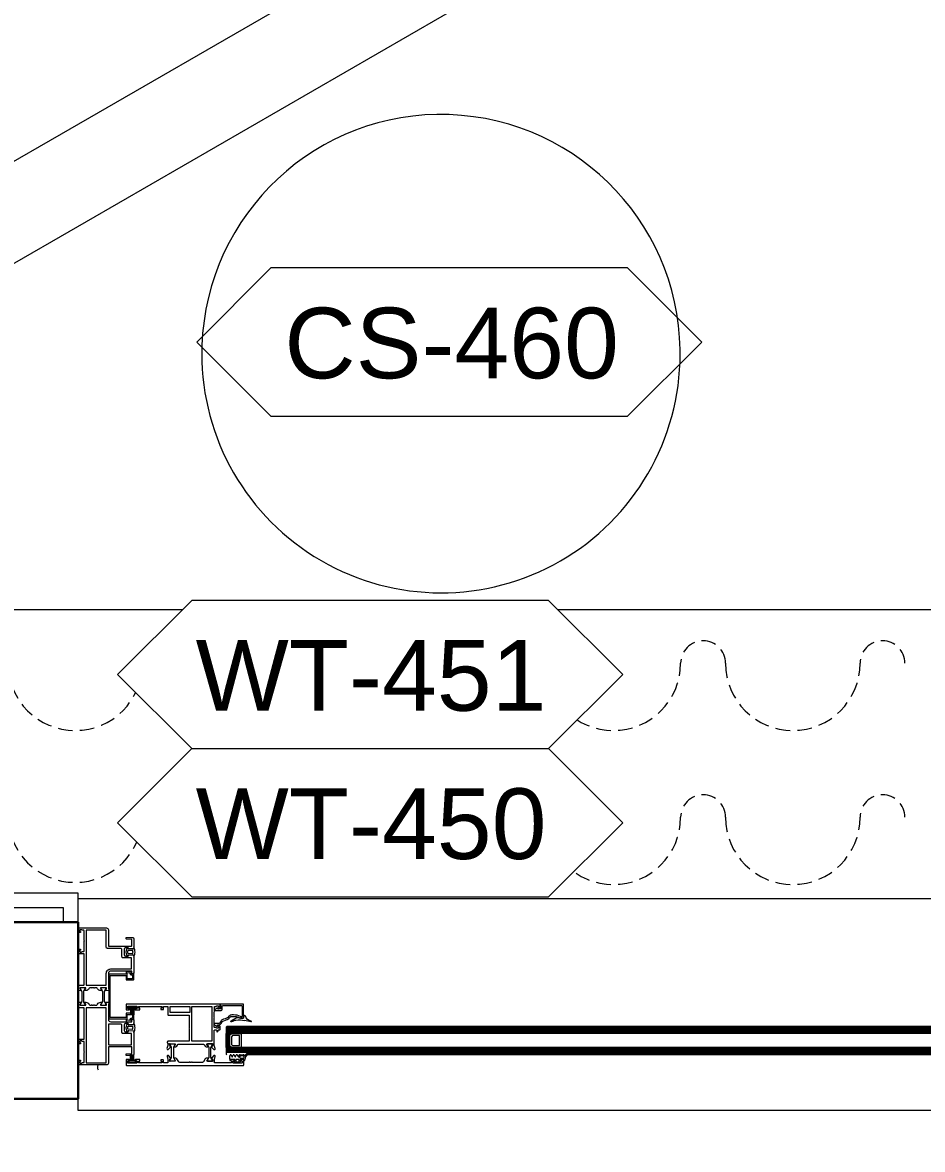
# Model space of a CAD drawing. Header units: centimetres. Extents: x 118932 to 154602, y -32682 to -23521.
# Drawn here: x 140250.9 to 140327.4, y -27082.2 to -26986.5 of the extents above; entities that cross this region are included whole.
import ezdxf
from ezdxf.enums import TextEntityAlignment as Align

# ---------------------------------------------------------------- set-up
doc = ezdxf.new("R2010")
doc.units = ezdxf.units.CM
doc.header["$LTSCALE"] = 50
doc.header["$MEASUREMENT"] = 0
doc.linetypes.add('HIDDEN', pattern=[0.375, 0.25, -0.125])
for name, color, linetype, lineweight, true_color in [('GEN_00_BL_Yazı', 7, 'Continuous', 0, 0x4f5250), ('GEN_02_TF_Mobilya', 7, 'Continuous', 5, 0x745e3d), ('GEN_02_TF_Pencere', 7, 'Continuous', 9, 0x6093ac), ('GEN_05_ML_Alçıpan_giydirme', 7, 'Continuous', 18, 0x7ebab5), ('GEN_05_ML_Mermer', 7, 'Continuous', 9, 0x9d8692), ('KALACAK DUVARLAR', 7, 'Continuous', 30, 0x005387), ('ÖRÜLECEK DUVARLAR', 7, 'Continuous', 30, 0xfaca30)]:
    doc.layers.add(name, color=color, linetype=linetype, lineweight=lineweight, true_color=true_color)
doc.layers.add('GEN_02_TF_Halı', color=7, linetype='Continuous', lineweight=5, true_color=0x903373, transparency=0.8)
doc.styles.add('Arial_6', font='arial.ttf', dxfattribs={"height": 59.5325})

# ---------------------------------------------------------------- blocks, each defined once
blk = doc.blocks.new('P7_')
at = {"layer": 'GEN_02_TF_Pencere', "extrusion": (0, 0, -1)}
for p, q in [((163469.897, -16165.98, 0), (163470.061, -16165.876, 0)), ((163470.061, -16165.876, 0), (163470.311, -16165.877, 0)), ((163470.311, -16165.877, 0), (163470.474, -16165.981, 0)), ((163469.268, -16166.661, 0), (163469.446, -16166.445, 0)), ((163469.532, -16166.501, 0), (163469.32, -16166.7, 0)), ((163469.61, -16166.342, 0), (163469.61, -16166.361, 0)), ((163469.63, -16166.071, 0), (163469.63, -16166.132, 0)), ((163469.66, -16166.158, 0), (163469.96, -16166.158, 0)), ((163469.944, -16166.547, 0), (163469.69, -16166.547, 0)), ((163469.896, -16166.254, 0), (163469.71, -16166.254, 0)), ((163469.71, -16166.449, 0), (163469.896, -16166.449, 0)), ((163469.961, -16166.044, 0), (163469.921, -16166.044, 0)), ((163469.96, -16166.158, 0), (163469.961, -16166.044, 0)), ((163469.996, -16166.361, 0), (163469.996, -16166.342, 0)), ((163469.996, -16166.361, 0), (163469.996, -16166.361, 0)), ((163470.077, -16166.396, 0), (163470.038, -16166.489, 0)), ((163470.038, -16166.489, 0), (163470.038, -16166.489, 0)), ((163470.041, -16165.973, 0), (163470.04, -16166.132, 0)), ((163470.049, -16166.151, 0), (163470.049, -16166.151, 0)), ((163470.07, -16166.159, 0), (163470.3, -16166.159, 0)), ((163470.301, -16165.947, 0), (163470.071, -16165.947, 0)), ((163470.21, -16166.533, 0), (163470.132, -16166.393, 0)), ((163470.341, -16166.396, 0), (163470.286, -16166.53, 0)), ((163470.33, -16166.132, 0), (163470.331, -16165.974, 0)), ((163470.474, -16166.533, 0), (163470.396, -16166.393, 0)), ((163470.411, -16166.044, 0), (163470.41, -16166.159, 0)), ((163470.41, -16166.159, 0), (163470.805, -16166.159, 0)), ((163470.451, -16166.044, 0), (163470.411, -16166.044, 0)), ((163470.605, -16166.397, 0), (163470.55, -16166.53, 0)), ((163470.717, -16166.53, 0), (163470.662, -16166.397, 0)), ((163470.824, -16166.476, 0), (163470.792, -16166.533, 0)), ((163470.835, -16166.186, 0), (163470.835, -16166.437, 0)), ((163469.665, -16169.869, 0), (163469.665, -16169.684, 0)), ((163469.695, -16169.659, 0), (163469.956, -16169.659, 0)), ((163470.006, -16169.67, 0), (163470.025, -16169.679, 0)), ((163470.693, -16169.353, 0), (163470.681, -16169.355, 0)), ((163469.597, -16169.894, 0), (163469.635, -16169.894, 0)), ((163469.635, -16169.894, 0), (163469.635, -16169.894, 0))]:
    blk.add_line(p, q, dxfattribs=at)
at = {"layer": 'GEN_02_TF_Pencere'}
for p, q in [((163389.715, -16166.653, 0), (163469.274, -16166.653, 0)), ((163389.715, -16166.753, 0), (163471.145, -16166.753, 0)), ((163389.765, -16166.553, 0), (163469.357, -16166.553, 0)), ((163471.145, -16166.603, 0), (163471.095, -16166.553, 0)), ((163471.145, -16167.103, 0), (163471.145, -16166.603, 0)), ((163389.715, -16166.853, 0), (163471.145, -16166.853, 0)), ((163389.715, -16166.953, 0), (163471.145, -16166.953, 0)), ((163389.715, -16167.053, 0), (163471.145, -16167.053, 0)), ((163389.715, -16167.153, 0), (163470.77, -16167.153, 0)), ((163470.695, -16167.183, 0), (163469.845, -16167.183, 0)), ((163469.845, -16167.183, 0), (163469.845, -16168.323, 0)), ((163470.595, -16167.333, 0), (163469.995, -16167.333, 0)), ((163469.995, -16167.333, 0), (163469.995, -16168.173, 0)), ((163470.695, -16167.433, 0), (163470.595, -16167.333, 0)), ((163470.845, -16167.333, 0), (163470.695, -16167.183, 0)), ((163470.695, -16168.073, 0), (163470.695, -16167.433, 0)), ((163470.92, -16167.303, 0), (163470.77, -16167.153, 0)), ((163470.77, -16167.153, 0), (163471.145, -16167.153, 0)), ((163470.785, -16167.168, 0), (163470.785, -16167.153, 0)), ((163470.825, -16167.208, 0), (163470.825, -16167.153, 0)), ((163470.845, -16168.173, 0), (163470.845, -16167.333, 0)), ((163470.865, -16167.248, 0), (163470.865, -16167.153, 0)), ((163470.905, -16167.288, 0), (163470.905, -16167.153, 0)), ((163470.92, -16168.203, 0), (163470.92, -16167.303, 0)), ((163470.945, -16168.353, 0), (163470.945, -16167.153, 0)), ((163470.985, -16168.353, 0), (163470.985, -16167.153, 0)), ((163471.025, -16168.353, 0), (163471.025, -16167.153, 0)), ((163471.065, -16168.353, 0), (163471.065, -16167.153, 0)), ((163471.095, -16167.153, 0), (163471.145, -16167.103, 0)), ((163471.105, -16168.353, 0), (163471.105, -16167.153, 0)), ((163471.145, -16167.153, 0), (163471.145, -16168.353, 0)), ((163471.145, -16168.353, 0), (163471.145, -16167.153, 0)), ((163389.715, -16168.353, 0), (163470.77, -16168.353, 0)), ((163389.715, -16168.453, 0), (163471.145, -16168.453, 0)), ((163389.715, -16168.553, 0), (163471.145, -16168.553, 0)), ((163389.715, -16168.653, 0), (163471.145, -16168.653, 0)), ((163389.715, -16168.753, 0), (163471.145, -16168.753, 0)), ((163469.845, -16168.323, 0), (163470.695, -16168.323, 0)), ((163469.995, -16168.173, 0), (163470.595, -16168.173, 0)), ((163470.595, -16168.173, 0), (163470.695, -16168.073, 0)), ((163470.695, -16168.323, 0), (163470.845, -16168.173, 0)), ((163470.77, -16168.353, 0), (163470.92, -16168.203, 0)), ((163471.145, -16168.353, 0), (163470.77, -16168.353, 0)), ((163470.785, -16168.353, 0), (163470.785, -16168.338, 0)), ((163470.825, -16168.353, 0), (163470.825, -16168.298, 0)), ((163470.865, -16168.353, 0), (163470.865, -16168.258, 0)), ((163470.905, -16168.353, 0), (163470.905, -16168.218, 0)), ((163471.145, -16168.403, 0), (163471.095, -16168.353, 0)), ((163471.145, -16168.353, 0), (163471.145, -16168.353, 0)), ((163471.145, -16168.903, 0), (163471.145, -16168.403, 0)), ((163389.715, -16168.853, 0), (163471.145, -16168.853, 0)), ((163389.765, -16168.953, 0), (163471.095, -16168.953, 0)), ((163471.095, -16168.953, 0), (163471.145, -16168.903, 0))]:
    blk.add_line(p, q, dxfattribs=at)
at = {"layer": 'GEN_02_TF_Pencere', "linetype": 'Continuous'}
for p, q in [((163478.971, -16166.049, 0), (163478.971, -16166.559, 0)), ((163478.991, -16166.049, 0), (163478.991, -16166.559, 0)), ((163479.011, -16166.049, 0), (163479.011, -16166.559, 0)), ((163479.031, -16166.049, 0), (163479.031, -16166.559, 0)), ((163479.051, -16166.049, 0), (163479.051, -16166.559, 0)), ((163479.071, -16166.049, 0), (163479.071, -16166.559, 0)), ((163479.091, -16166.049, 0), (163479.091, -16166.559, 0)), ((163479.111, -16166.049, 0), (163479.111, -16166.559, 0)), ((163479.131, -16166.049, 0), (163479.131, -16166.559, 0)), ((163479.151, -16166.049, 0), (163479.151, -16166.559, 0)), ((163479.171, -16166.049, 0), (163479.171, -16166.559, 0)), ((163479.191, -16166.049, 0), (163479.191, -16166.559, 0)), ((163479.211, -16166.049, 0), (163479.211, -16166.559, 0)), ((163479.231, -16166.049, 0), (163479.231, -16166.559, 0)), ((163479.251, -16166.049, 0), (163479.251, -16166.559, 0)), ((163479.271, -16166.049, 0), (163479.271, -16166.559, 0)), ((163478.971, -16170.455, 0), (163478.971, -16169.945, 0)), ((163478.991, -16170.455, 0), (163478.991, -16169.945, 0)), ((163479.011, -16170.455, 0), (163479.011, -16169.945, 0)), ((163479.031, -16170.455, 0), (163479.031, -16169.945, 0)), ((163479.051, -16170.455, 0), (163479.051, -16169.945, 0)), ((163479.071, -16170.455, 0), (163479.071, -16169.945, 0)), ((163479.091, -16170.455, 0), (163479.091, -16169.945, 0)), ((163479.111, -16170.455, 0), (163479.111, -16169.945, 0)), ((163479.131, -16170.455, 0), (163479.131, -16169.945, 0)), ((163479.151, -16170.455, 0), (163479.151, -16169.945, 0)), ((163479.171, -16170.455, 0), (163479.171, -16169.945, 0)), ((163479.191, -16170.455, 0), (163479.191, -16169.945, 0)), ((163479.211, -16170.455, 0), (163479.211, -16169.945, 0)), ((163479.231, -16170.455, 0), (163479.231, -16169.945, 0)), ((163479.251, -16170.455, 0), (163479.251, -16169.945, 0)), ((163479.271, -16170.455, 0), (163479.271, -16169.945, 0))]:
    blk.add_line(p, q, dxfattribs=at)
at = {"layer": 'GEN_02_TF_Pencere', "elevation": 0}
for points in [[(163479.615, -16165.651), (163469.675, -16165.651, 0.414214), (163469.645, -16165.681), (163469.645, -16166.121, 0.414214), (163469.675, -16166.151), (163469.875, -16166.151, 0.414214), (163469.945, -16166.081, 0.414214), (163469.915, -16166.051), (163469.835, -16166.051, -0.414214), (163469.785, -16166.001), (163469.785, -16165.881, -0.414214), (163469.835, -16165.831), (163470.505, -16165.831, -0.414214), (163470.555, -16165.881), (163470.555, -16166.001, -0.414214), (163470.505, -16166.051), (163470.425, -16166.051, 0.414214), (163470.395, -16166.081, 0.414214), (163470.465, -16166.151), (163470.775, -16166.151, 0.414214), (163470.825, -16166.101), (163470.825, -16166.081, 0.414214), (163470.795, -16166.051), (163470.725, -16166.051, -0.414214), (163470.695, -16166.021), (163470.695, -16165.851), (163472.115, -16165.851, -0.414214), (163472.145, -16165.881), (163472.145, -16166.152), (163472.075, -16166.412, 0.700075), (163472.183, -16166.488), (163472.201, -16166.475), (163472.372, -16166.302, 0.617785), (163472.356, -16166.242, -0.283333), (163472.334, -16166.22), (163472.283, -16166.036), (163472.283, -16166.018, -0.673162), (163472.334, -16165.997, 0.202354), (163472.356, -16166.006), (163472.743, -16166.006, -0.415901), (163472.773, -16166.036), (163472.773, -16166.058, -0.137872), (163472.768, -16166.073), (163472.675, -16166.226, 0.585714), (163472.692, -16166.256), (163472.835, -16166.256, 0.30109), (163472.92, -16166.208), (163473.079, -16165.948, -0.261413), (163473.164, -16165.901), (163473.988, -16165.901), (163474.01, -16165.939), (163474.032, -16165.901), (163474.09, -16165.901, 1), (163474.15, -16165.901), (163474.23, -16165.901, 1), (163474.29, -16165.901), (163475.076, -16165.901, -0.261413), (163475.161, -16165.948), (163475.32, -16166.208, 0.261381), (163475.405, -16166.256), (163475.548, -16166.256, 0.585524), (163475.565, -16166.226), (163475.472, -16166.073, -0.137707), (163475.468, -16166.058), (163475.468, -16166.036, -0.414214), (163475.498, -16166.006), (163475.885, -16166.006, 0.202488), (163475.906, -16165.997, -0.673126), (163475.958, -16166.018), (163475.958, -16166.036), (163475.907, -16166.22, -0.283536), (163475.884, -16166.242, 0.617796), (163475.868, -16166.302), (163476.039, -16166.475), (163476.057, -16166.488, 0.700399), (163476.165, -16166.412), (163476.095, -16166.152), (163476.095, -16165.881, -0.414214), (163476.125, -16165.851), (163476.445, -16165.851, -0.414214), (163476.475, -16165.881), (163476.475, -16166.091, 0.414214), (163476.505, -16166.121), (163476.665, -16166.121, 0.414214), (163476.695, -16166.091), (163476.695, -16166.031, 0.414214), (163476.665, -16166.001), (163476.595, -16166.001), (163476.595, -16165.851), (163478.595, -16165.851), (163478.595, -16166.001), (163478.495, -16166.001, 0.414214), (163478.465, -16166.031), (163478.465, -16166.101, 0.414214), (163478.515, -16166.151), (163478.825, -16166.151, 0.414214), (163478.895, -16166.081, 0.414214), (163478.865, -16166.051), (163478.785, -16166.051, -0.414214), (163478.735, -16166.001), (163478.735, -16165.881, -0.414214), (163478.785, -16165.831), (163479.455, -16165.831, -0.414214), (163479.505, -16165.881), (163479.505, -16166.001, -0.414214), (163479.455, -16166.051), (163479.375, -16166.051, 0.414214), (163479.345, -16166.081, 0.414214), (163479.415, -16166.151), (163479.615, -16166.151, 0.414214), (163479.645, -16166.121), (163479.645, -16165.681, 0.414214), (163479.615, -16165.651)], [(163483.215, -16167.883), (163483.215, -16170.514, 0.414214), (163483.245, -16170.544), (163483.685, -16170.544, -0.414214), (163483.715, -16170.574), (163483.715, -16170.852), (163483.715, -16171.011), (163483.477, -16171.032, -0.957329), (163483.472, -16170.992, 0.267761), (163483.487, -16170.979), (163483.545, -16170.82, 0.843081), (163483.535, -16170.762), (163483.084, -16170.762, 0.577366), (163483.058, -16170.807), (163483.149, -16170.964, 0.182697), (163483.16, -16170.973, -0.849744), (163483.153, -16171.012), (163483.061, -16171.012, -0.267944), (163482.801, -16170.862), (163482.772, -16170.812, 0.267966), (163482.686, -16170.762), (163482.6, -16170.762, -1), (163482.54, -16170.762), (163482.46, -16170.762, -1), (163482.4, -16170.762), (163482.342, -16170.762), (163482.32, -16170.8), (163482.298, -16170.762), (163482.175, -16170.762, 0.267964), (163482.088, -16170.812), (163482.059, -16170.862, -0.267944), (163481.8, -16171.012), (163481.707, -16171.012, -0.849637), (163481.701, -16170.973, 0.182928), (163481.712, -16170.964), (163481.803, -16170.807, 0.577366), (163481.777, -16170.762), (163481.325, -16170.762, 0.843087), (163481.315, -16170.82), (163481.373, -16170.979, 0.268123), (163481.388, -16170.992, -0.957545), (163481.383, -16171.032), (163481.083, -16171.006, -0.493156), (163481.066, -16170.979), (163481.097, -16170.895, -0.312805), (163481.116, -16170.882, 0.41134), (163481.145, -16170.852), (163481.145, -16169.548, 0.414214), (163480.945, -16169.348), (163479.174, -16169.348, 0.414214), (163479.144, -16169.378), (163479.194, -16169.518, -0.414214), (163479.164, -16169.548), (163479.024, -16169.548, -0.414214), (163478.994, -16169.518), (163478.994, -16169.168, -0.399096), (163479.042, -16169.118), (163479.415, -16169.098, -0.429495), (163479.447, -16169.128), (163479.447, -16169.148, 0.414214), (163479.497, -16169.198), (163479.695, -16169.198, 0.414214), (163479.795, -16169.098), (163479.795, -16168.598, 0.414214), (163479.695, -16168.498), (163479.497, -16168.498, 0.414214), (163479.447, -16168.548), (163479.447, -16168.568, -0.429487), (163479.416, -16168.598), (163479.042, -16168.579, -0.399104), (163478.994, -16168.529), (163478.994, -16166.583, -0.414214), (163479.094, -16166.483), (163479.615, -16166.483, -0.414214), (163479.645, -16166.513), (163479.645, -16166.603, -0.400696), (163479.617, -16166.633), (163479.183, -16166.653, 0.400696), (163479.154, -16166.683), (163479.154, -16167.193, 0.414214), (163479.184, -16167.223), (163481.115, -16167.223, 0.414214), (163481.145, -16167.193), (163481.145, -16165.833, -0.414214), (163481.295, -16165.683), (163483.685, -16165.683, -0.414214), (163483.715, -16165.713), (163483.715, -16165.933, -0.414214), (163483.565, -16166.083), (163483.535, -16166.083, -0.414214), (163483.515, -16166.063), (163483.515, -16166.012, -0.36604), (163483.54, -16165.982, 0.365984), (163483.565, -16165.953), (163483.565, -16165.863, 0.414214), (163483.535, -16165.833), (163483.425, -16165.833, 0.367429), (163483.396, -16165.858, -0.364526), (163483.366, -16165.883), (163483.245, -16165.883, 0.414214), (163483.215, -16165.913), (163483.215, -16166.753), (163483.185, -16166.783), (163483.215, -16166.813), (163483.215, -16167.653, 0.414214), (163483.245, -16167.683), (163483.366, -16167.683, -0.364526), (163483.396, -16167.708, 0.367429), (163483.425, -16167.733), (163483.535, -16167.733, 0.414214), (163483.565, -16167.703), (163483.565, -16167.613, 0.365984), (163483.54, -16167.583, -0.36604), (163483.515, -16167.554), (163483.515, -16167.503, -0.414214), (163483.535, -16167.483), (163483.565, -16167.483, -0.414214), (163483.715, -16167.633), (163483.715, -16167.803, -0.414214), (163483.635, -16167.883), (163483.215, -16167.883)], [(163472.613, -16167.168), (163472.613, -16166.321, -0.131653), (163472.629, -16166.261), (163472.733, -16166.081), (163472.733, -16166.045, 0.414213), (163472.693, -16166.005), (163472.353, -16166.005, 0.414214), (163472.313, -16166.045), (163472.313, -16166.081), (163472.417, -16166.261, -0.131652), (163472.433, -16166.321), (163472.433, -16167.168, -0.131652), (163472.417, -16167.228), (163472.313, -16167.408), (163472.313, -16167.445, 0.414214), (163472.353, -16167.485), (163472.693, -16167.485, 0.414213), (163472.733, -16167.445), (163472.733, -16167.408), (163472.629, -16167.228, -0.131652), (163472.613, -16167.168)], [(163475.609, -16167.17), (163475.609, -16166.322, 0.131653), (163475.593, -16166.262), (163475.489, -16166.082), (163475.489, -16166.046, -0.414213), (163475.529, -16166.006), (163475.869, -16166.006, -0.414214), (163475.909, -16166.046), (163475.909, -16166.082), (163475.805, -16166.262, 0.131652), (163475.789, -16166.322), (163475.789, -16167.17, 0.131652), (163475.805, -16167.23), (163475.909, -16167.41), (163475.909, -16167.446, -0.414214), (163475.869, -16167.486), (163475.529, -16167.486, -0.414213), (163475.489, -16167.446), (163475.489, -16167.41), (163475.593, -16167.23, 0.131652), (163475.609, -16167.17)], [(163471.675, -16170.854), (163479.615, -16170.859, 0.198912), (163479.636, -16170.85, 0.198912), (163479.645, -16170.829), (163479.645, -16170.389, 0.414214), (163479.615, -16170.359), (163479.415, -16170.359, 0.414214), (163479.345, -16170.429, 0.414214), (163479.375, -16170.459), (163479.455, -16170.459, -0.414214), (163479.505, -16170.509), (163479.505, -16170.629, -0.414214), (163479.455, -16170.679), (163478.785, -16170.679, -0.414214), (163478.735, -16170.629), (163478.735, -16170.509, -0.414214), (163478.785, -16170.459), (163478.865, -16170.459, 0.414214), (163478.895, -16170.429, 0.414214), (163478.825, -16170.359), (163478.515, -16170.358, 0.414214), (163478.465, -16170.408), (163478.465, -16170.478, 0.414214), (163478.495, -16170.508), (163478.595, -16170.508), (163478.595, -16170.658), (163476.595, -16170.657), (163476.595, -16170.507), (163476.665, -16170.507, 0.414214), (163476.695, -16170.477), (163476.695, -16170.417, 0.414214), (163476.665, -16170.387), (163476.505, -16170.387, 0.414214), (163476.475, -16170.417), (163476.475, -16170.627, -0.414214), (163476.445, -16170.657), (163476.095, -16170.657), (163476.095, -16169.957, 0.414213), (163476.065, -16169.927), (163474.295, -16169.926), (163474.296, -16168.846), (163474.266, -16168.816), (163474.296, -16168.786), (163474.297, -16167.706), (163476.046, -16167.707, 0.414277), (163476.146, -16167.607), (163476.146, -16167.572, 0.339312), (163476.132, -16167.553), (163476.112, -16167.547, -0.339802), (163476.097, -16167.528), (163476.097, -16167.341), (163476.167, -16167.08, 0.700085), (163476.059, -16167.005), (163476.041, -16167.018), (163475.87, -16167.19, 0.617948), (163475.886, -16167.25, -0.283637), (163475.908, -16167.272), (163475.959, -16167.456), (163475.959, -16167.475, -0.673161), (163475.908, -16167.496, 0.202488), (163475.886, -16167.486), (163475.499, -16167.486, -0.414214), (163475.469, -16167.456), (163475.469, -16167.435, -0.137872), (163475.474, -16167.419), (163475.567, -16167.267, 0.585524), (163475.55, -16167.236), (163475.407, -16167.236, 0.261413), (163475.322, -16167.284), (163475.246, -16167.408, -0.261413), (163475.161, -16167.456), (163474.254, -16167.456), (163473.083, -16167.455, -0.261413), (163472.998, -16167.407), (163472.922, -16167.283, 0.261413), (163472.837, -16167.235), (163472.694, -16167.235, 0.585524), (163472.677, -16167.265), (163472.77, -16167.417, -0.137872), (163472.774, -16167.433), (163472.774, -16167.455, -0.414214), (163472.744, -16167.485), (163472.357, -16167.484, 0.202488), (163472.336, -16167.493, -0.673161), (163472.284, -16167.473), (163472.284, -16167.454), (163472.336, -16167.27, -0.283637), (163472.358, -16167.248, 0.617948), (163472.374, -16167.188), (163472.203, -16167.015), (163472.185, -16167.003, 0.700085), (163472.077, -16167.078), (163472.147, -16167.339), (163472.146, -16168.625, -0.414214), (163472.116, -16168.655), (163471.976, -16168.655, -0.414214), (163471.946, -16168.625), (163471.946, -16168.535, 0.463003), (163471.912, -16168.505, 0.372825), (163471.826, -16168.604), (163471.826, -16168.625, -0.414214), (163471.796, -16168.655), (163471.726, -16168.654, 0.414214), (163471.646, -16168.734), (163471.646, -16168.904, 0.414214), (163471.796, -16169.055), (163471.816, -16169.055, 0.414214), (163471.846, -16169.025), (163471.846, -16168.984, 0.380812), (163471.821, -16168.954, -0.365977), (163471.796, -16168.925), (163471.796, -16168.835, -0.414214), (163471.826, -16168.805), (163471.936, -16168.805, -0.365977), (163471.966, -16168.83, 0.369187), (163471.995, -16168.855), (163472.116, -16168.855, -0.414214), (163472.146, -16168.885), (163472.146, -16169.725), (163472.176, -16169.755), (163472.146, -16169.785), (163472.145, -16170.625, -0.414214), (163472.115, -16170.655), (163471.994, -16170.655, 0.365995), (163471.965, -16170.68, -0.365977), (163471.935, -16170.705), (163471.825, -16170.705, -0.414214), (163471.795, -16170.675), (163471.795, -16170.585, -0.374045), (163471.82, -16170.555, 0.366034), (163471.845, -16170.525), (163471.845, -16170.485, 0.414214), (163471.815, -16170.455), (163471.795, -16170.455, 0.414214), (163471.645, -16170.604), (163471.645, -16170.824, 0.414214), (163471.675, -16170.854)], [(163481.145, -16169.118), (163481.145, -16167.433, 0.414189), (163481.115, -16167.403), (163479.204, -16167.403, 0.414238), (163479.174, -16167.433), (163479.174, -16168.318, 0.414214), (163479.204, -16168.348), (163479.895, -16168.348, -0.414214), (163479.995, -16168.448), (163479.995, -16169.048, 0.414214), (163480.095, -16169.148), (163481.115, -16169.148, 0.414214), (163481.145, -16169.118)], [(163478.994, -16168.411, 0.064394), (163478.91, -16168.619, 0.064394), (163478.883, -16168.842, 0.129325), (163478.994, -16169.273), (163478.994, -16169.123, -0.399528), (163479.023, -16169.093), (163479.436, -16169.072, -0.414214), (163479.466, -16169.102), (163479.466, -16169.13, 0.414214), (163479.496, -16169.16), (163479.503, -16169.16, 0.295923), (163479.595, -16169.101, 0.104809), (163479.65, -16168.842, 0.104809), (163479.595, -16168.583, 0.295923), (163479.503, -16168.523), (163479.496, -16168.523, 0.414214), (163479.466, -16168.553), (163479.466, -16168.582, -0.414214), (163479.436, -16168.612), (163479.023, -16168.591, -0.399528), (163478.994, -16168.561), (163478.994, -16168.411)], [(163479.136, -16168.697), (163479.46, -16168.713, -0.337036), (163479.488, -16168.736, -0.054259), (163479.5, -16168.841, -0.054259), (163479.488, -16168.947, -0.337036), (163479.461, -16168.97), (163479.136, -16168.987, -0.32284), (163479.106, -16168.968, -0.093955), (163479.083, -16168.842, -0.093955), (163479.106, -16168.716, -0.32284), (163479.136, -16168.697)], [(163469.695, -16170.859), (163471.615, -16170.859, 0.41421), (163471.645, -16170.829), (163471.645, -16170.769, 0.41421), (163471.615, -16170.739), (163471.595, -16170.739), (163471.595, -16170.439), (163471.865, -16170.439), (163471.885, -16170.474, 0.414213), (163471.926, -16170.485), (163472.097, -16170.386, 0.767327), (163472.079, -16170.319), (163471.575, -16170.319, 0.414213), (163471.475, -16170.419), (163471.475, -16170.689, -0.414213), (163471.425, -16170.739), (163469.835, -16170.739, -0.414213), (163469.785, -16170.689), (163469.785, -16169.829, -0.414213), (163469.835, -16169.779), (163469.887, -16169.779, -0.127549), (163469.921, -16169.788, 0.13898), (163470.516, -16169.928), (163470.664, -16169.928, 0.215322), (163470.904, -16169.819, -0.168624), (163471.361, -16169.561, 0.197358), (163471.566, -16169.43), (163471.674, -16169.276, -0.244575), (163471.821, -16169.199), (163472.101, -16169.199, 0.767327), (163472.128, -16169.097), (163471.93, -16168.983, 0.577351), (163471.885, -16169.009), (163471.885, -16169.079), (163471.821, -16169.079, 0.244575), (163471.576, -16169.207), (163471.468, -16169.361, -0.197358), (163471.34, -16169.443, 0.168624), (163470.814, -16169.74, -0.215322), (163470.664, -16169.808), (163470.418, -16169.808, -0.114883), (163469.981, -16169.684, 0.126996), (163469.884, -16169.659), (163469.695, -16169.659, 0.414213), (163469.665, -16169.689), (163469.665, -16170.829, 0.414213), (163469.695, -16170.859)], [(163479.649, -16169.39, 0.198912), (163479.64, -16169.368, 0.198912), (163479.619, -16169.36), (163479.208, -16169.36, 0.518649), (163479.18, -16169.4), (163479.223, -16169.519, -0.518649), (163479.195, -16169.56), (163479.028, -16169.56, 0.414214), (163478.998, -16169.59), (163478.998, -16170.05, 0.414214), (163479.028, -16170.08), (163479.619, -16170.08, 0.414214), (163479.649, -16170.05), (163479.649, -16169.71), (163480.998, -16169.71), (163480.998, -16171.495), (163480.998, -16173.28), (163479.649, -16173.28), (163479.649, -16172.94, 0.414214), (163479.619, -16172.91), (163479.028, -16172.91, 0.414214), (163478.998, -16172.94), (163478.998, -16173.4, 0.414214), (163479.028, -16173.43), (163479.195, -16173.43, -0.518649), (163479.223, -16173.47), (163479.18, -16173.59, 0.518649), (163479.208, -16173.63), (163479.619, -16173.63, 0.414214), (163479.649, -16173.6), (163479.649, -16173.43, -0.414214), (163479.679, -16173.4), (163481.088, -16173.4, 0.414214), (163481.118, -16173.37), (163481.118, -16171.495), (163481.118, -16169.62, 0.414214), (163481.088, -16169.59), (163479.679, -16169.59, -0.414214), (163479.649, -16169.56), (163479.649, -16169.39)], [(163479.541, -16169.488, -0.190395), (163479.549, -16169.509), (163479.549, -16169.95, -0.414214), (163479.519, -16169.98), (163479.128, -16169.98, -0.414214), (163479.098, -16169.95), (163479.098, -16169.69, -0.414214), (163479.128, -16169.66), (163479.168, -16169.66, 0.505029), (163479.311, -16169.465), (163479.521, -16169.479, -0.190395), (163479.541, -16169.488)], [(163474.224, -16170.134, -0.198912), (163474.245, -16170.126), (163475.865, -16170.126, -0.414214), (163475.895, -16170.156), (163475.895, -16170.627, -0.414214), (163475.865, -16170.657), (163474.245, -16170.656, -0.414214), (163474.215, -16170.626), (163474.215, -16170.156, -0.198912), (163474.224, -16170.134)], [(163481.657, -16171.926), (163481.657, -16171.078, -0.131652), (163481.673, -16171.018), (163481.777, -16170.838), (163481.777, -16170.802, 0.414214), (163481.737, -16170.762), (163481.397, -16170.762, 0.414214), (163481.357, -16170.802), (163481.357, -16170.838), (163481.46, -16171.018, -0.131652), (163481.477, -16171.078), (163481.477, -16171.926, -0.131652), (163481.46, -16171.986), (163481.357, -16172.166), (163481.357, -16172.202, 0.414214), (163481.397, -16172.242), (163481.737, -16172.242, 0.414214), (163481.777, -16172.202), (163481.777, -16172.166), (163481.673, -16171.986, -0.131652), (163481.657, -16171.926)], [(163483.415, -16171.926), (163483.415, -16171.078, -0.131652), (163483.431, -16171.018), (163483.535, -16170.838), (163483.535, -16170.802, 0.414214), (163483.495, -16170.762), (163483.155, -16170.762, 0.414214), (163483.115, -16170.802), (163483.115, -16170.838), (163483.219, -16171.018, -0.131652), (163483.235, -16171.078), (163483.235, -16171.926, -0.131652), (163483.219, -16171.986), (163483.115, -16172.166), (163483.115, -16172.202, 0.414214), (163483.155, -16172.242), (163483.495, -16172.242, 0.414214), (163483.535, -16172.202), (163483.535, -16172.166), (163483.431, -16171.986, -0.131652), (163483.415, -16171.926)], [(163483.685, -16177.325), (163481.295, -16177.325, -0.414214), (163481.145, -16177.175), (163481.145, -16175.815, 0.414214), (163481.115, -16175.785), (163479.184, -16175.785, 0.414214), (163479.154, -16175.815), (163479.154, -16176.325, 0.400696), (163479.183, -16176.355), (163479.617, -16176.375, -0.400696), (163479.645, -16176.405), (163479.645, -16176.495, -0.414214), (163479.615, -16176.525), (163479.094, -16176.525, -0.414214), (163478.994, -16176.425), (163478.994, -16175.604, -0.399104), (163479.042, -16175.554), (163479.416, -16175.535, -0.429487), (163479.447, -16175.565), (163479.447, -16175.585, 0.414214), (163479.497, -16175.635), (163479.695, -16175.635, 0.414214), (163479.795, -16175.535), (163479.795, -16175.035, 0.414214), (163479.695, -16174.935), (163479.497, -16174.935, 0.414214), (163479.447, -16174.985), (163479.447, -16175.005, -0.429495), (163479.415, -16175.035), (163479.042, -16175.015, -0.399096), (163478.994, -16174.965), (163478.994, -16173.489, -0.414214), (163479.024, -16173.459), (163479.162, -16173.459, -0.518649), (163479.191, -16173.499), (163479.148, -16173.619, 0.518649), (163479.176, -16173.659), (163480.945, -16173.659, 0.414214), (163481.145, -16173.459), (163481.145, -16172.156, 0.41134), (163481.116, -16172.126, -0.312805), (163481.097, -16172.113), (163481.066, -16172.029, -0.493156), (163481.083, -16172.002), (163481.383, -16171.976, -0.957545), (163481.388, -16172.016, 0.268123), (163481.373, -16172.028), (163481.315, -16172.188, 0.843087), (163481.325, -16172.246), (163481.777, -16172.246, 0.577366), (163481.803, -16172.201), (163481.712, -16172.044, 0.182928), (163481.701, -16172.035, -0.849637), (163481.707, -16171.996), (163481.8, -16171.996, -0.267944), (163482.059, -16172.146), (163482.088, -16172.196, 0.267964), (163482.175, -16172.246), (163482.298, -16172.246), (163482.32, -16172.208), (163482.342, -16172.246), (163482.4, -16172.246, -1), (163482.46, -16172.246), (163482.54, -16172.246, -1), (163482.6, -16172.246), (163482.686, -16172.246, 0.267966), (163482.772, -16172.196), (163482.801, -16172.146, -0.267944), (163483.061, -16171.996), (163483.153, -16171.996, -0.849744), (163483.16, -16172.035, 0.182697), (163483.149, -16172.044), (163483.058, -16172.201, 0.577366), (163483.084, -16172.246), (163483.535, -16172.246, 0.843081), (163483.545, -16172.188), (163483.487, -16172.028, 0.267761), (163483.472, -16172.016, -0.957329), (163483.477, -16171.976), (163483.715, -16171.997), (163483.715, -16172.156), (163483.715, -16172.434, -0.414214), (163483.685, -16172.464), (163483.245, -16172.464, 0.414214), (163483.215, -16172.494), (163483.215, -16175.125), (163483.635, -16175.125, -0.414214), (163483.715, -16175.205), (163483.715, -16175.375, -0.414214), (163483.565, -16175.525), (163483.535, -16175.525, -0.414214), (163483.515, -16175.505), (163483.515, -16175.454, -0.36604), (163483.54, -16175.425, 0.365984), (163483.565, -16175.395), (163483.565, -16175.305, 0.414214), (163483.535, -16175.275), (163483.425, -16175.275, 0.367429), (163483.396, -16175.3, -0.364526), (163483.366, -16175.325), (163483.245, -16175.325, 0.414214), (163483.215, -16175.355), (163483.215, -16176.195), (163483.185, -16176.225), (163483.215, -16176.255), (163483.215, -16177.095, 0.414214), (163483.245, -16177.125), (163483.366, -16177.125, -0.364526), (163483.396, -16177.15, 0.367429), (163483.425, -16177.175), (163483.535, -16177.175, 0.414214), (163483.565, -16177.145), (163483.565, -16177.055, 0.365984), (163483.54, -16177.025, -0.36604), (163483.515, -16176.996), (163483.515, -16176.945, -0.414214), (163483.535, -16176.925), (163483.565, -16176.925, -0.414214), (163483.715, -16177.075), (163483.715, -16177.295, -0.414214), (163483.685, -16177.325)], [(163481.325, -16177.145), (163483.035, -16177.145), (163483.035, -16172.464), (163481.325, -16172.464), (163481.325, -16173.459, -0.414214), (163480.945, -16173.839), (163479.204, -16173.839, 0.414214), (163479.174, -16173.869), (163479.174, -16174.755, 0.414214), (163479.204, -16174.785), (163479.895, -16174.785, -0.414214), (163479.995, -16174.885), (163479.995, -16175.485, 0.414214), (163480.095, -16175.585), (163481.225, -16175.585, -0.414214), (163481.325, -16175.685), (163481.325, -16177.145)], [(163479.549, -16173.04), (163479.549, -16173.481, -0.395113), (163479.521, -16173.511), (163479.311, -16173.525, 0.505029), (163479.168, -16173.33), (163479.128, -16173.33, -0.414214), (163479.098, -16173.3), (163479.098, -16173.04, -0.414214), (163479.128, -16173.01), (163479.519, -16173.01, -0.414214), (163479.549, -16173.04)], [(163478.994, -16174.847, 0.064394), (163478.91, -16175.055, 0.064394), (163478.883, -16175.278, 0.129325), (163478.994, -16175.709), (163478.994, -16175.559, -0.399528), (163479.023, -16175.529), (163479.436, -16175.508, -0.414214), (163479.466, -16175.538), (163479.466, -16175.566, 0.414214), (163479.496, -16175.596), (163479.503, -16175.596, 0.295923), (163479.595, -16175.537, 0.104809), (163479.65, -16175.278, 0.104809), (163479.595, -16175.019, 0.295923), (163479.503, -16174.96), (163479.496, -16174.96, 0.414214), (163479.466, -16174.99), (163479.466, -16175.018, -0.414214), (163479.436, -16175.048), (163479.023, -16175.027, -0.399528), (163478.994, -16174.997), (163478.994, -16174.847)], [(163479.136, -16175.133), (163479.46, -16175.149, -0.337036), (163479.488, -16175.173, -0.054259), (163479.5, -16175.278, -0.054259), (163479.488, -16175.383, -0.337036), (163479.461, -16175.406), (163479.136, -16175.423, -0.32284), (163479.106, -16175.404, -0.093955), (163479.083, -16175.278, -0.093955), (163479.106, -16175.152, -0.32284), (163479.136, -16175.133)]]:
    blk.add_lwpolyline(points, format="xyb", close=True, dxfattribs=at)
for points in [[(163483.035, -16170.544), (163483.035, -16165.863), (163481.325, -16165.863), (163481.325, -16170.544), (163483.035, -16170.544)], [(163474.055, -16170.656), (163472.345, -16170.655), (163472.347, -16167.704), (163474.057, -16167.705), (163474.055, -16170.656)]]:
    blk.add_lwpolyline(points, close=True, dxfattribs=at)
at = {"layer": 'GEN_02_TF_Pencere', "linetype": 'Continuous', "elevation": 0}
for points in [[(163478.781, -16166.049), (163479.461, -16166.049), (163479.461, -16165.959), (163478.781, -16165.959), (163478.781, -16166.049)], [(163479.461, -16170.455), (163478.781, -16170.455), (163478.781, -16170.545), (163479.461, -16170.545), (163479.461, -16170.455)]]:
    blk.add_lwpolyline(points, close=True, dxfattribs=at)
at = {"layer": 'GEN_02_TF_Pencere'}
blk.add_arc((163481.744, -16165.479, 0), 0.332, 322.14422, 37.85578, dxfattribs=at)
for centre, major_axis, start_param, end_param in [((163469.296, -16166.678, 0), (-0.0344, 0), -0.614619, 2.340265), ((163469.042, -16166.186, 0), (-0.5, 0), 2.512106, 2.949893), ((163469.566, -16166.534, 0), (-0.0509, 0), 3.745027, 5.454025), ((163465.275, -16165.541, 0), (-4.337, 0), 2.949895, 3.003759), ((163469.6, -16166.071, 0), (-0.03, 0), 3.140437, 6.105223), ((163469.69, -16166.459, 0), (0.1, 0), 3.745027, 4.711234), ((163469.71, -16166.342, 0), (-0.1, 0), 4.711232, 6.28203), ((163469.71, -16166.361, 0), (0.1, 0), 3.140436, 4.711234), ((163469.66, -16166.132, 0), (-0.03, 0), -0.001157, 1.56964), ((163469.921, -16166.009, 0), (-0.04, 0), -0.948289, 1.56964), ((163469.896, -16166.342, 0), (-0.1, 0), 3.140436, 4.711234), ((163469.896, -16166.361, 0), (-0.1, 0), 1.569641, 3.140438), ((163469.944, -16166.459, 0), (0.1, 0), 4.711235, 5.320589), ((163469.944, -16166.459, 0), (-0.1, 0), 2.178997, 2.788351), ((163470.07, -16166.132, 0), (0.03, 0), 3.140439, 3.925836), ((163470.071, -16165.973, 0), (-0.03, 0), 4.711233, 6.282031), ((163470.07, -16166.132, 0), (0.03, 0), 3.925836, 4.711232), ((163470.105, -16166.405, 0), (-0.03, 0), 3.628945, 5.929947), ((163470.247, -16166.517, 0), (-0.0413, 0), 0.458705, 2.776142), ((163470.3, -16166.132, 0), (0.03, 0), 4.711232, 6.282029), ((163470.301, -16165.974, 0), (0.03, 0), -0.001157, 1.56964), ((163470.37, -16166.406, 0), (0.03, 0), 0.487351, 2.788352), ((163470.451, -16166.009, 0), (0.04, 0), 4.711234, 7.229163), ((163470.511, -16166.517, 0), (-0.0413, 0), 0.458704, 2.776141), ((163470.633, -16166.406, 0), (-0.03, 0), 3.490789, 5.931679), ((163470.755, -16166.517, 0), (0.0413, 0), 3.504733, 5.82217), ((163470.805, -16166.186, 0), (-0.03, 0), 3.140437, 4.711235), ((163470.735, -16166.437, 0), (-0.1, 0), 2.680578, 3.140437)]:
    blk.add_ellipse(centre, major_axis=major_axis, ratio=0.881548, start_param=start_param, end_param=end_param, dxfattribs=at)
at = {"layer": 'GEN_02_TF_Pencere', "extrusion": (0, 0, -1)}
for centre, major_axis, start_param, end_param in [((163469.029, -16169.38, 0), (0.03, 0), 3.142037, 4.994419), ((163469.029, -16169.38, 0), (-0.03, 0), -1.226961, -0.000036), ((163468.871, -16169.926, 0), (-0.64, 0), 1.805526, 2.955356), ((163467.217, -16176.63, 0), (-8.856, 0), 1.777943, 1.838474), ((163470.01, -16168.218, 0), (1.549, 0), 1.378609, 1.866448), ((163469.695, -16169.684, 0), (-0.03, 0), 0.000001, 1.570795), ((163469.956, -16169.743, 0), (-0.1, 0), 1.57081, 2.088079), ((163470.169, -16169.472, 0), (0.286, 0), 0.956763, 2.099792), ((163470.144, -16168.768, 0), (0.88, 0), 0.944914, 1.386057), ((163468.398, -16167.177, 0), (-3.543, 0), 3.990064, 4.134382), ((163470.691, -16169.386, 0), (-0.0382, 0), 0.629084, 1.300082), ((163470.693, -16169.395, 0), (0.05, 0), -1.570583, 0.325144), ((163469.597, -16169.81, 0), (0.1, 0), 1.570967, 2.940044), ((163469.635, -16169.869, 0), (-0.03, 0), 3.141594, 4.712388)]:
    blk.add_ellipse(centre, major_axis=major_axis, ratio=0.839387, start_param=start_param, end_param=end_param, dxfattribs=at)
at = {"layer": 'GEN_05_ML_Mermer', "elevation": 0}
blk.add_lwpolyline([(163483.715, -16179.824), (163288.715, -16179.824), (163288.715, -16161.825), (163483.715, -16161.825)], close=True, dxfattribs=at)
blk = doc.blocks.new('dograma level 0 d blok')
at = {"layer": 'GEN_05_ML_Alçıpan_giydirme', "color": 1, "rotation": 180}
blk.add_blockref('P7_', (163759.176, -16010.458, 0), dxfattribs=at)
blk = doc.blocks.new('FFE-Tag')
at = {"color": 0}
blk.add_wipeout([(-8.761, 0), (-6.189, 2.572), (6.189, 2.572), (8.761, 0), (6.189, -2.572), (-6.189, -2.572)], dxfattribs=at).dxf.layer = 'GEN_00_BL_Yazı'
at = {"layer": 'GEN_00_BL_Yazı', "color": 0}
for p, q in [((-8.761, 0), (-6.189, 2.572)), ((6.189, 2.572), (-6.189, 2.572)), ((8.761, 0), (6.189, 2.572)), ((-8.761, 0), (-6.189, -2.572)), ((8.761, 0), (6.189, -2.572)), ((-6.189, -2.572), (6.189, -2.572))]:
    blk.add_line(p, q, dxfattribs=at)
blk = doc.blocks.new('CS-460_SideTable_R40')
at = {"layer": 'GEN_00_BL_Yazı', "xscale": 24.48801272789115, "yscale": 24.48801272789115, "zscale": 24.48801272789115, "rotation": 181.9776773082424}
blk.add_blockref('FFE-Tag', (-6.67, -10.03), dxfattribs=at)
at = {"layer": 'GEN_02_TF_Mobilya'}
for start, end in [(360, 180), (180, 360)]:
    blk.add_arc((0, 0), 203.2, start, end, dxfattribs=at)
at = {"layer": 'GEN_00_BL_Yazı', "insert": (134.29, -34.42), "char_height": 60, "attachment_point": 1, "rotation": 181.97768, "style": 'Arial_6'}
blk.add_mtext('CS-460', dxfattribs=at)
blk = doc.blocks.new('Drapery Nest - Drape-V396-TYPE F')
at = {"layer": 'GEN_02_TF_Mobilya', "linetype": 'HIDDEN'}
for points in [[(0, 95.25, -1), (0, 133.35, 1), (0, 247.65, -1), (0, 285.75, 1), (0, 400.05, -1), (0, 438.15, 1), (0, 400.05, -1), (0, 285.75, 1), (0, 247.65, -1), (0, 133.35, 1), (0, 95.25, -1), (0, -19.05, 1)], [(0, -361.95, -1), (0, -323.85, 1), (0, -209.55, -1), (0, -171.45, 1), (0, -57.15, -1), (0, -19.05, 1), (0, -57.15, -1), (0, -171.45, 1), (0, -209.55, -1), (0, -323.85, 1), (0, -361.95, -1), (0, -476.25, 1)], [(0, -819.15, -1), (0, -781.05, 1), (0, -666.75, -1), (0, -628.65, 1), (0, -514.35, -1), (0, -476.25, 1), (0, -514.35, -1), (0, -628.65, 1), (0, -666.75, -1), (0, -781.05, 1), (0, -819.15, -1), (0, -933.45, 1)]]:
    blk.add_lwpolyline(points, format="xyb", close=True, dxfattribs=at)
blk = doc.blocks.new('Drapery Nest - Drape-V397-TYPE F')
at = {"layer": 'GEN_02_TF_Mobilya', "linetype": 'HIDDEN'}
for points in [[(0, 95.25, -1), (0, 133.35, 1), (0, 247.65, -1), (0, 285.75, 1), (0, 400.05, -1), (0, 438.15, 1), (0, 400.05, -1), (0, 285.75, 1), (0, 247.65, -1), (0, 133.35, 1), (0, 95.25, -1), (0, -19.05, 1)], [(-1.81, -361.95, -1), (-1.81, -323.85, 1), (-1.81, -209.55, -1), (-1.81, -171.45, 1), (-1.81, -57.15, -1), (-1.81, -19.05, 1), (-1.81, -57.15, -1), (-1.81, -171.45, 1), (-1.81, -209.55, -1), (-1.81, -323.85, 1), (-1.81, -361.95, -1), (-1.81, -476.25, 1)], [(-1.81, -819.15, -1), (-1.81, -781.05, 1), (-1.81, -666.75, -1), (-1.81, -628.65, 1), (-1.81, -514.35, -1), (-1.81, -476.25, 1), (-1.81, -514.35, -1), (-1.81, -628.65, 1), (-1.81, -666.75, -1), (-1.81, -781.05, 1), (-1.81, -819.15, -1), (-1.81, -933.45, 1)]]:
    blk.add_lwpolyline(points, format="xyb", close=True, dxfattribs=at)
blk = doc.blocks.new('WT-450_BlackoutCurtains')
at = {"layer": 'GEN_00_BL_Yazı', "xscale": 2.448801272789173, "yscale": 2.448801272789173, "zscale": 2.448801272789173, "rotation": 134.9999999999806}
blk.add_blockref('FFE-Tag', (0, 0), dxfattribs=at)
at = {"layer": 'GEN_00_BL_Yazı', "insert": (8.414, -12.549), "char_height": 6, "width": 35.72976, "attachment_point": 1, "rotation": 135, "style": 'Arial_6'}
blk.add_mtext('WT-450', dxfattribs=at)
blk = doc.blocks.new('WT-451_SheerCurtain')
at = {"layer": 'GEN_00_BL_Yazı', "xscale": 2.448801272789174, "yscale": 2.448801272789174, "zscale": 2.448801272789174, "rotation": 134.9999999999815}
blk.add_blockref('FFE-Tag', (0, 0), dxfattribs=at)
at = {"layer": 'GEN_00_BL_Yazı', "insert": (8.414, -12.549), "char_height": 6, "attachment_point": 1, "rotation": 135, "style": 'Arial_6'}
blk.add_mtext('WT-451', dxfattribs=at)
blk = doc.blocks.new('UP-451_LoungeChair')
at = {"layer": 'GEN_02_TF_Mobilya'}
for p, q in [((-406.4, 406.4), (-331.4, 406.4)), ((-406.4, -144.94), (-406.4, 406.4)), ((-331.4, 406.4), (331.4, 406.4)), ((-331.4, 406.4), (-331.4, -126.56)), ((331.4, 406.4), (406.4, 406.4)), ((331.4, -306.4), (331.4, 406.4)), ((406.4, 406.4), (406.4, -306.4)), ((-331.4, -126.56), (-331.4, -306.4)), ((-406.4, -306.4), (-406.4, -144.94)), ((-331.4, -230.2), (331.4, -230.2)), ((406.4, -306.4), (-406.4, -306.4)), ((-406.4, -306.4), (-406.4, -406.4)), ((406.4, -406.4), (406.4, -306.4)), ((-406.4, -406.4), (406.4, -406.4))]:
    blk.add_line(p, q, dxfattribs=at)
at = {"layer": 'GEN_00_BL_Yazı', "xscale": -24.48801272789174, "yscale": 24.48801272789174, "zscale": 24.48801272789174, "rotation": 179.9999999999789}
blk.add_blockref('FFE-Tag', (0, 293.41), dxfattribs=at)
at = {"layer": 'GEN_00_BL_Yazı', "style": 'Arial_6', "width": 0.7}
blk.add_attdef('KOD', text='', height=60, rotation=360, dxfattribs=at).set_placement((0, 293.41), align=Align.MIDDLE_CENTER)
blk = doc.blocks.new('D blok level 1 tefrişler')
at = {"layer": 'GEN_02_TF_Halı', "elevation": 0}
blk.add_lwpolyline([(-487.264, 504.555), (-707.264, 504.555), (-707.264, 4.555), (-487.264, 4.555)], close=True, dxfattribs=at)
at = {"xscale": 0.1, "yscale": 0.1, "zscale": 0.1, "rotation": 270}
for name, p in [('Drapery Nest - Drape-V396-TYPE F', (-602.797, 0)), ('Drapery Nest - Drape-V397-TYPE F', (-602.797, -13.085))]:
    blk.add_blockref(name, p, dxfattribs=at)
at = {"xscale": 0.100000000000002, "yscale": 0.100000000000002, "zscale": 0.100000000000002, "rotation": 178.0223226917576}
blk.add_blockref('CS-460_SideTable_R40', (-598.391, 26.305), dxfattribs=at)
at = {"rotation": 224.9999999999999}
blk.add_blockref('WT-450_BlackoutCurtains', (-604.407, -13.553), dxfattribs=at)
blk.add_blockref('WT-451_SheerCurtain', (-604.407, -0.955), dxfattribs=at)
ref = blk.add_blockref('UP-451_LoungeChair', (-636.268, 79.987), dxfattribs=dict(xscale=-0.1000000000000001, yscale=0.1000000000000001, zscale=0.1000000000000001, rotation=300.0000187159864))
ref.add_attrib('KOD', 'UP-451', dxfattribs={"layer": 'GEN_00_BL_Yazı', "height": 6, "rotation": 300.00002, "style": 'Arial_6', "width": 0.7}).set_placement((-610.55, 94.124), align=Align.MIDDLE_CENTER)
blk = doc.blocks.new('ORULECEK DUVARLEVEL 2 D DBLOK')
at = {"layer": 'ÖRÜLECEK DUVARLAR', "elevation": 0}
blk.add_lwpolyline([(275.498, 165.422), (268.999, 165.422), (268.999, 150.395), (275.498, 150.395)], close=True, dxfattribs=at)
blk = doc.blocks.new('level 1 d blok duvarlar')
at = {"layer": 'GEN_05_ML_Alçıpan_giydirme', "elevation": 0}
for points in [[(1695.159, -1917.031), (1617.11, -1917.031), (1617.11, -1112.105), (1849.609, -1112.105)], [(1696.409, -1916.983), (1696.409, -1915.781), (1618.36, -1915.781), (1618.36, -1113.355), (1849.609, -1113.355)], [(1697.659, -1916.983), (1697.659, -1914.531), (1619.61, -1914.531), (1619.61, -1114.605), (1849.609, -1114.605)]]:
    blk.add_lwpolyline(points, dxfattribs=at)

msp = doc.modelspace()

# ---------------------------------------------------------------- block references
msp.add_blockref('dograma level 0 d blok', (139980.204, -27230.27, 0))

# ---------------------------------------------------------------- next in the draw order: block references
msp.add_blockref('D blok level 1 tefrişler', (140884.879, -27040.918, 0))

# ---------------------------------------------------------------- next in the draw order: block references
msp.add_blockref('level 1 d blok duvarlar', (138558.004, -25145.922))
at = {"layer": 'KALACAK DUVARLAR'}
msp.add_blockref('ORULECEK DUVARLEVEL 2 D DBLOK', (139980.166, -27228.326, 0), dxfattribs=at)

doc.saveas('drawing.dxf')
